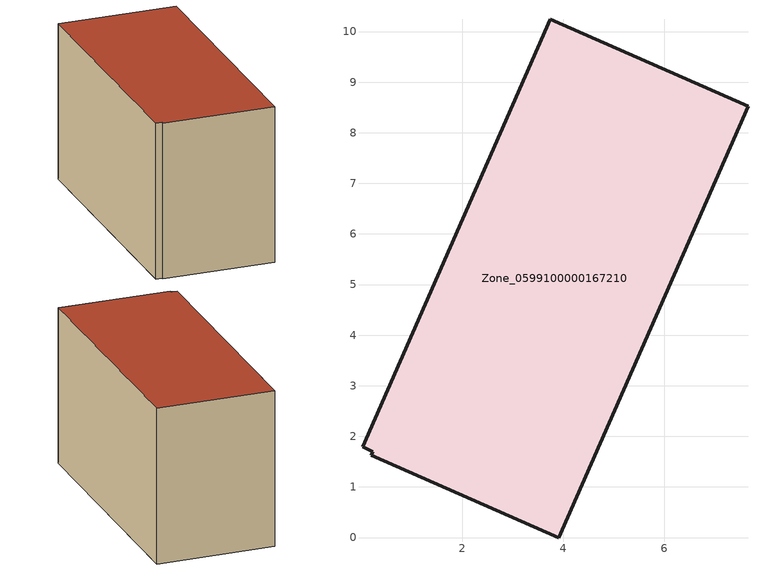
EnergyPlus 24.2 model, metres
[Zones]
Zone_0599100000167210
 floor ground (C_G): 3.91,0 0.21,1.63 0.24,1.7 0.03,1.79 3.74,10.24 7.65,8.52 z0
 wall outside (C_F): 3.91,0 7.65,8.52 3.74,10.24 0.03,1.79 0.24,1.7 0.21,1.63 3.91,0 z0:5.72
 roof outside (C_R): 0.21,1.63 3.91,0 7.65,8.52 3.74,10.24 0.03,1.79 0.24,1.7 z5.72
[BUILDING]
Pand.0599100000167210: North Axis=0; Terrain=City; Loads Convergence Tolerance Value=0.04; Temperature Convergence Tolerance Value=0.4; Solar Distribution=FullExterior; Maximum Number of Warmup Days=25; Minimum Number of Warmup Days=1
[Site:Location]
Rotterdam.The.Hague.AP_ZH_NLD Design_Conditions: Latitude=51.96; Longitude=4.45; Time Zone=1; Elevation=-4.5
[SITE:GROUNDTEMPERATURE:BUILDINGSURFACE]
18, 18, 18, 18, 18, 18, 18, 18, 18, 18, 18, 18
[MATERIAL] Thermal Absorptance=0.9; Solar Absorptance=0.7; Visible Absorptance=0.7
Name | Roughness | Thickness | Conductivity | Density | Specific Heat
G.TI.1946-1964 | MediumSmooth | 0.15 | 1 | 540 | 1210
F.TI.1946-1964 | Rough | 0.3 | 0.857143 | 1920 | 840
R.TI.1946-1964 | MediumRough | 0.2 | 0.277778 | 1500 | 1000
[CONSTRUCTION]
C_G: G.TI.1946-1964
C_F: F.TI.1946-1964
C_R: R.TI.1946-1964
[ZONE]
Zone_0599100000167210: Type=1; Multiplier=1; Ceiling Height=Autocalculate; Volume=Autocalculate; Floor Area=autocalculate; Part of Total Floor Area=Yes
[ZONEINFILTRATION:DESIGNFLOWRATE]
Infil_Zone_0599100000167210: Zone or ZoneList or Space or SpaceList=Zone_0599100000167210; Schedule=AlwaysOn; Design Flow Rate Calculation Method=Flow/Area; Flow Rate per Floor Area=0.003; Constant Term Coefficient=1; Temperature Term Coefficient=0; Velocity Term Coefficient=0; Velocity Squared Term Coefficient=0
[HVACTEMPLATE:ZONE:IDEALLOADSAIRSYSTEM]
Zone_0599100000167210: Maximum Heating Supply Air Temperature=50; Minimum Cooling Supply Air Temperature=13; Maximum Heating Supply Air Humidity Ratio=0.0156; Minimum Cooling Supply Air Humidity Ratio=0.0077; Heating Limit=NoLimit; Cooling Limit=NoLimit; Dehumidification Control Type=ConstantSensibleHeatRatio; Cooling Sensible Heat Ratio=0.7; Dehumidification Setpoint=60; Humidification Control Type=None; Humidification Setpoint=30; Outdoor Air Method=None; Outdoor Air Flow Rate per Person=0.00944; Outdoor Air Flow Rate per Zone Floor Area=0; Outdoor Air Flow Rate per Zone=0; Demand Controlled Ventilation Type=None; Outdoor Air Economizer Type=NoEconomizer; Heat Recovery Type=None; Sensible Heat Recovery Effectiveness=0.7; Latent Heat Recovery Effectiveness=0.65
[ZONECONTROL:THERMOSTAT]
ThermostatControl_Zone_0599100000167210: Zone or ZoneList=Zone_0599100000167210; Control Type Schedule=DualSetpointControlType; Control 1=Thermostat_Zone_0599100000167210; Temperature Difference Between Cutout And Setpoint=0
[THERMOSTATSETPOINT:DUALSETPOINT]
Thermostat_Zone_0599100000167210: Heating Setpoint Temperature Schedule=HeatingSetpoint_Zone_0599100000167210; Cooling Setpoint Temperature Schedule=CoolingSetpoint_Zone_0599100000167210
[SCHEDULE:COMPACT]
HeatingSetpoint_Zone_0599100000167210: Through: 12/31, For: AllDays, Until: 24:00, 21
CoolingSetpoint_Zone_0599100000167210: Through: 12/31, For: AllDays, Until: 24:00, 24
DualSetpointControlType: Through: 12/31, For: AllDays, Until: 24:00, 4
AlwaysOn: Through: 12/31, For: AllDays, Until: 24:00, 1
